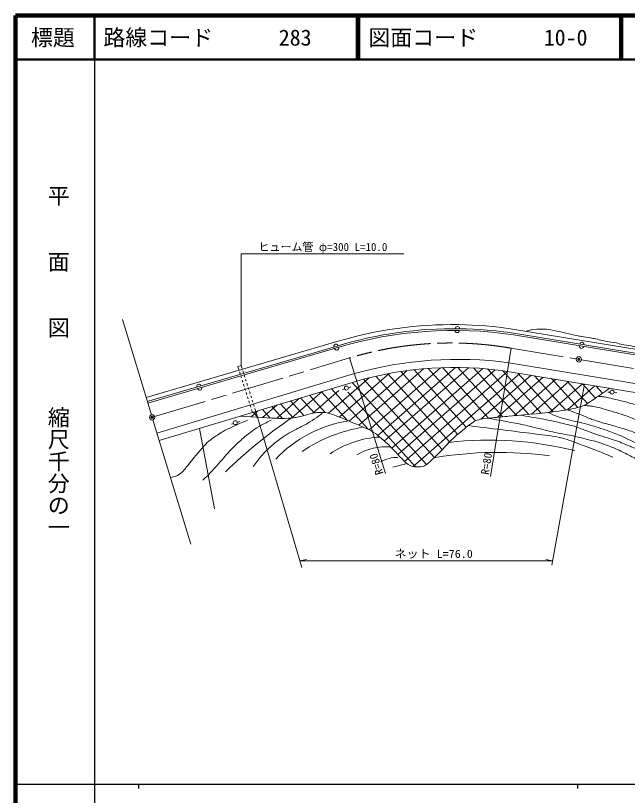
# Model space of a CAD drawing. Units: millimetres, scale not verified. Extents: x 40000 to 680000, y 20000 to 425496.
# Drawn here: x 40000 to 179410, y 202409 to 380000 of the extents above; entities that cross this region are included whole.
import ezdxf
from ezdxf.enums import TextEntityAlignment as Align

# ---------------------------------------------------------------- set-up
doc = ezdxf.new("R2010")
doc.units = ezdxf.units.MM
doc.header["$LTSCALE"] = 1000
doc.header["$PDMODE"] = 32
doc.header["$PDSIZE"] = 500
doc.linetypes.add('CHAIN', pattern=[18.5, 12, -1.5, 3.5, -1.5])
for name, color, linetype, lineweight in [('M-BGD', 7, 'Continuous', 13), ('M-BMK', 2, 'CHAIN', 13), ('M-STR-HTXT', 7, 'Continuous', 13), ('M-TTL', 2, 'Continuous', 140), ('M-TTL-BAND', 7, 'Continuous', 25), ('M-TTL-LINE', 7, 'Continuous', 50), ('M-TTL-TXT', 7, 'Continuous', 13), ('M-WORK', 1, 'Continuous', 13)]:
    doc.layers.add(name, color=color, linetype=linetype, lineweight=lineweight)
doc.layers.add('M-OTRS', color=6, linetype='Continuous')
doc.styles.add('@ＭＳ ゴシック', font='')
doc.styles.add('ＭＳ ゴシック', font='')
doc.styles.get('@ＭＳ ゴシック').set_extended_font_data('@MS Gothic')
doc.styles.get('ＭＳ ゴシック').set_extended_font_data('MS Gothic')

msp = doc.modelspace()

# ---------------------------------------------------------------- linework, layer by layer
at = {"layer": 'M-BGD'}
for centre in [(168350, 301708), (71108, 288489)]:
    msp.add_circle(centre, 600, dxfattribs=at)
msp.add_point((168350, 301708), dxfattribs=at)
at = {"layer": 'M-BMK'}
for p, q in [((152958, 304248), (167758, 301806)), ((71682, 288662), (116120, 302027)), ((168942, 301610), (185029, 298956))]:
    msp.add_line(p, q, dxfattribs=at)
msp.add_arc((139205, 225744), 79699, 80.06271, 106.83668, dxfattribs=at)
at = {"layer": 'M-OTRS'}
msp.add_point((71108, 288489), dxfattribs=at)
at = {"layer": 'M-STR-HTXT'}
for p, q in [((162165, 254832), (169670, 296083)), ((105250, 254315), (94707, 289844)), ((106290, 256116), (104790, 255866)), ((104790, 255866), (162353, 255866)), ((160853, 256116), (162353, 255866))]:
    msp.add_line(p, q, dxfattribs=at)
msp.add_lwpolyline([(91368, 300302), (91368, 325723), (128450, 325723)], dxfattribs=at)
at = {"layer": 'M-TTL'}
for p, q in [((40000, 380000), (40000, 20000)), ((680000, 380000), (40000, 380000))]:
    msp.add_line(p, q, dxfattribs=at)
at = {"layer": 'M-TTL-BAND'}
for p, q in [((58000, 370000), (58000, 20000)), ((40000, 205000), (579000, 205000)), ((68000, 205000), (68000, 204000)), ((168000, 205000), (168000, 204000))]:
    msp.add_line(p, q, dxfattribs=at)
at = {"layer": 'M-TTL-LINE'}
for p, q in [((58000, 380000), (58000, 370000)), ((117750, 380000), (117750, 370000)), ((118250, 380000), (118250, 370000)), ((177750, 380000), (177750, 370000)), ((178250, 380000), (178250, 370000)), ((40000, 370000), (680000, 370000))]:
    msp.add_line(p, q, dxfattribs=at)
at = {"layer": 'M-WORK'}
for p, q in [((64327, 310752), (70933, 289063)), ((153256, 308606), (185751, 303245)), ((153448, 307274), (185538, 301979)), ((153529, 307672), (185606, 302379)), ((69723, 293036), (113221, 305757)), ((70007, 292105), (113494, 304823)), ((70123, 291722), (113650, 304452)), ((148239, 275072), (152958, 304248)), ((124300, 275748), (116120, 302027)), ((90658, 300076), (91368, 300302)), ((91368, 300302), (91593, 299598)), ((152424, 300942), (184495, 295650)), ((72189, 284938), (117224, 298482)), ((90881, 299377), (90658, 300076)), ((91186, 298425), (91033, 298901)), ((91745, 299121), (91897, 298645)), ((125159, 298506), (113764, 288574)), ((129195, 299149), (115995, 287644)), ((132956, 299565), (118213, 286716)), ((136790, 299808), (120574, 285675)), ((140259, 299873), (122505, 284399)), ((143186, 299814), (124014, 283105)), ((124843, 298446), (138902, 282947)), ((146487, 299620), (125720, 281520)), ((149249, 299355), (127096, 280048)), ((127767, 298945), (140749, 284633)), ((152106, 298981), (128585, 278481)), ((154915, 298518), (130600, 277325)), ((130816, 299350), (142694, 286255)), ((133981, 299647), (144821, 287697)), ((137299, 299827), (147745, 288310)), ((140806, 299870), (150997, 288635)), ((144302, 299763), (154130, 288928)), ((147533, 299531), (156919, 289183)), ((150935, 299147), (159733, 289447)), ((152106, 298981), (184178, 293689)), ((154432, 298597), (162466, 289740)), ((72710, 283228), (117744, 296772)), ((91490, 297472), (91338, 297948)), ((91794, 296519), (91642, 296996)), ((92049, 298169), (92201, 297692)), ((92353, 297216), (92505, 296740)), ((120532, 297510), (111291, 289455)), ((119290, 297194), (135444, 279384)), ((122085, 297875), (137229, 281180)), ((157516, 298089), (146024, 288073)), ((160250, 297637), (149789, 288520)), ((163119, 297164), (153615, 288881)), ((166062, 296678), (157527, 289239)), ((158244, 297968), (165305, 290184)), ((162135, 297326), (168090, 290761)), ((165668, 296743), (170288, 291650)), ((92098, 295567), (91946, 296043)), ((92402, 294614), (92250, 295090)), ((92657, 296264), (92809, 295787)), ((92961, 295311), (93114, 294835)), ((111968, 295035), (120365, 285777)), ((114512, 294830), (114976, 294978)), ((115823, 295250), (116415, 295439)), ((116706, 296460), (133657, 277772)), ((169166, 296166), (161684, 289645)), ((172024, 295695), (165798, 290268)), ((169166, 296166), (172132, 292897)), ((172183, 295668), (173707, 293988)), ((92707, 293662), (92554, 294138)), ((93011, 292709), (92859, 293185)), ((93266, 294358), (93418, 293882)), ((93570, 293406), (93722, 292929)), ((109841, 294395), (102929, 288371)), ((106986, 293536), (110540, 289618)), ((113637, 294606), (107697, 289430)), ((109702, 294353), (115660, 287785)), ((115716, 294245), (131133, 277248)), ((174982, 294277), (175467, 294232)), ((176353, 294151), (176972, 294094)), ((93315, 291756), (93163, 292233)), ((93619, 290804), (93467, 291280)), ((93874, 292453), (94026, 291977)), ((94178, 291501), (94330, 291024)), ((99511, 291288), (96264, 288458)), ((104641, 292831), (99416, 288277)), ((100377, 291549), (103234, 288400)), ((102656, 292234), (105673, 288908)), ((104944, 292922), (108041, 289508)), ((95227, 290000), (93647, 288623)), ((93994, 289629), (93771, 290327)), ((94164, 289680), (95213, 288523)), ((94482, 290548), (94707, 289844)), ((96224, 290300), (97988, 288355)), ((98355, 290941), (100788, 288258)), ((71282, 287915), (79897, 259630)), ((85342, 267669), (81886, 285988)), ((89195, 286947), (89658, 287095)), ((90506, 287367), (91098, 287556)), ((129237, 277959), (125934, 277128))]:
    msp.add_line(p, q, dxfattribs=at)
for centre in [(115379, 295178), (175916, 294259), (90061, 287295)]:
    msp.add_circle(centre, 450, dxfattribs=at)
for centre, radius, start, end in [((139550, 218284), 91350, 89.13778, 106.75133), ((140698, 308691), 500, 359.71815, 179.18462), ((139632, 218703), 90930, 81.38316, 89.18579), ((139823, 217349), 91350, 89.13778, 106.75133), ((139824, 217371), 90930, 81.38316, 106.72954), ((140616, 308295), 500, 179.44537, 359.55633), ((139906, 217768), 90930, 81.38316, 89.18579), ((169033, 305113), 500, 350.63059, 170.63059), ((113015, 304682), 500, 16.3016, 196.3016), ((113170, 304311), 500, 196.3016, 16.3016), ((168987, 304710), 500, 170.63059, 350.63059), ((140817, 213958), 87756, 82.39996, 105.59631), ((140056, 218064), 81809, 81.52972, 105.82689), ((81764, 295543), 500, 16.3016, 196.3016), ((81956, 295183), 500, 196.3016, 16.3016), ((162671, 199679), 106949, 123.9797, 134.41139), ((120356, 258909), 29133, 98.84907, 136.34771), ((124815, 251800), 34916, 99.16054, 123.96997), ((124209, 261774), 22286, 93.15723, 124.17438), ((147821, 201910), 81405, 76.08709, 96.4153), ((124590, 268117), 13696, 86.3555, 120.06), ((126916, 271802), 7567, 88.53531, 119.24949), ((150031, 191275), 89246, 82.52705, 99.45993)]:
    msp.add_arc(centre, radius, start, end, dxfattribs=at)
for points, knots in [([(156392, 308089), (156578, 308179), (157169, 308375), (157371, 308414), (157718, 308480), (158771, 308604), (159123, 308612), (159593, 308624), (161004, 308569), (161470, 308513), (161945, 308456), (163349, 308151), (163817, 308050), (164724, 307854), (167435, 307208), (168345, 307026), (168989, 306897), (170940, 306621), (171585, 306497), (172144, 306389), (173803, 305980), (174361, 305869), (174867, 305768), (176401, 305544), (176906, 305439), (177162, 305386), (177906, 305127), (178162, 305075), (178562, 304995), (179776, 304840), (180179, 304778), (180899, 304668), (183058, 304309), (183781, 304216), (184401, 304137), (186269, 303994), (186888, 303919), (187188, 303882), (188075, 303683), (188376, 303654), (189055, 303590), (191099, 303484), (191780, 303456), (192692, 303418), (195429, 303346), (196342, 303324), (197314, 303300), (200229, 303248), (201201, 303224), (202397, 303195), (205988, 303111), (207184, 303059), (207522, 303045), (208534, 302942), (208869, 302894), (208991, 302877), (209355, 302795), (209461, 302733), (209520, 302699), (209601, 302648), (209695, 302585)], [0, 0, 0, 0, 1, 1, 1, 2, 2, 2, 3, 3, 3, 4, 4, 4, 5, 5, 5, 6, 6, 6, 7, 7, 7, 8, 8, 8, 9, 9, 9, 10, 10, 10, 11, 11, 11, 12, 12, 12, 13, 13, 13, 14, 14, 14, 15, 15, 15, 16, 16, 16, 17, 17, 17, 18, 18, 18, 19, 19, 19, 20, 20, 20, 20]), ([(175345, 295147), (174758, 294722), (172979, 293473), (172379, 293067), (171830, 292694), (170201, 291535), (169603, 291249), (169112, 291014), (167524, 290599), (166991, 290488), (166014, 290286), (163057, 289805), (162066, 289688), (160127, 289460), (154292, 288949), (152348, 288763), (151502, 288682), (148960, 288445), (148115, 288352), (147677, 288304), (146363, 288149), (145933, 288055), (145639, 287990), (144774, 287707), (144512, 287559), (144098, 287326), (142958, 286468), (142588, 286171), (141934, 285644), (140004, 284019), (139395, 283440), (138726, 282805), (136857, 280758), (136202, 280109), (135728, 279638), (134261, 278271), (133749, 277841), (133615, 277728), (133154, 277454), (132985, 277402), (132736, 277325), (131957, 277202), (131696, 277204), (131399, 277205), (130502, 277312), (130222, 277415), (129911, 277530), (129045, 278050), (128801, 278274), (128067, 278949), (126077, 281190), (125360, 281884), (124786, 282441), (122981, 284027), (122353, 284522), (122007, 284794), (120897, 285518), (120502, 285712), (119597, 286155), (116802, 287305), (115874, 287695), (115163, 287994), (113029, 288891), (112304, 289156), (111981, 289274), (110984, 289551), (110645, 289605), (110377, 289648), (109561, 289649), (109290, 289638), (109037, 289629), (108281, 289557), (108034, 289506), (107532, 289404), (106051, 289001), (105555, 288878), (105225, 288796), (104236, 288542), (103902, 288482), (103653, 288436), (102898, 288364), (102646, 288349), (102111, 288318), (100504, 288226), (99968, 288250), (98296, 288325), (94161, 288582), (91195, 288787)], [0, 0, 0, 0, 1, 1, 1, 2, 2, 2, 3, 3, 3, 4, 4, 4, 5, 5, 5, 6, 6, 6, 7, 7, 7, 8, 8, 8, 9, 9, 9, 10, 10, 10, 11, 11, 11, 12, 12, 12, 13, 13, 13, 14, 14, 14, 15, 15, 15, 16, 16, 16, 17, 17, 17, 18, 18, 18, 19, 19, 19, 20, 20, 20, 21, 21, 21, 22, 22, 22, 23, 23, 23, 24, 24, 24, 25, 25, 25, 26, 26, 26, 27, 27, 27, 28, 28, 28, 29, 29, 29, 29]), ([(188270, 291089), (188145, 290979), (187702, 290735), (187543, 290689), (187307, 290620), (186570, 290530), (186324, 290520), (186056, 290509), (185248, 290534), (184985, 290584), (184009, 290770), (181110, 291460), (180145, 291694), (179787, 291781), (178731, 292101), (178374, 292190), (177975, 292289), (176768, 292545), (176367, 292638), (176036, 292715), (175048, 292971), (174715, 293040), (174476, 293089), (173753, 293203), (173510, 293229), (173333, 293247), (173050, 293274), (172724, 293304)], [0, 0, 0, 0, 1, 1, 1, 2, 2, 2, 3, 3, 3, 4, 4, 4, 5, 5, 5, 6, 6, 6, 7, 7, 7, 8, 8, 8, 9, 9, 9, 9]), ([(202029, 284310), (201361, 283962), (199297, 283039), (198593, 282772), (197801, 282472), (195372, 281723), (194560, 281483), (194188, 281373), (193061, 281068), (192676, 281020), (192204, 280962), (190772, 280949), (190296, 280954), (189608, 280962), (187544, 281021), (186859, 281086), (186375, 281132), (184927, 281359), (184465, 281508), (183560, 281800), (180931, 282910), (180056, 283283), (179632, 283463), (178398, 284093), (177974, 284274), (177419, 284510), (175732, 285163), (175164, 285365), (174430, 285626), (172208, 286359), (171462, 286588), (170978, 286736), (169509, 287130), (169016, 287249), (168471, 287381), (166816, 287701), (166273, 287844), (165658, 288006), (163825, 288541), (163232, 288769), (162856, 288914), (162060, 289271), (161341, 289609)], [0, 0, 0, 0, 1, 1, 1, 2, 2, 2, 3, 3, 3, 4, 4, 4, 5, 5, 5, 6, 6, 6, 7, 7, 7, 8, 8, 8, 9, 9, 9, 10, 10, 10, 11, 11, 11, 12, 12, 12, 13, 13, 13, 14, 14, 14, 14]), ([(199701, 285461), (198984, 285171), (196804, 284372), (196069, 284129), (195396, 283907), (193351, 283315), (192665, 283137), (192198, 283016), (190784, 282713), (190308, 282637), (190009, 282589), (189101, 282516), (188797, 282519), (188485, 282521), (187544, 282588), (187239, 282660), (186604, 282811), (184732, 283395), (184123, 283628), (183337, 283929), (181053, 285009), (180274, 285328), (179923, 285472), (178842, 285828), (178480, 285942), (178105, 286060), (176969, 286378), (176591, 286485), (176020, 286647), (174303, 287118), (173734, 287288), (173193, 287449), (171574, 287946), (171043, 288138), (170709, 288258), (169742, 288711), (169414, 288846), (169086, 288981), (168094, 289362), (167761, 289484), (167357, 289631), (166336, 289994), (165634, 290240)], [0, 0, 0, 0, 1, 1, 1, 2, 2, 2, 3, 3, 3, 4, 4, 4, 5, 5, 5, 6, 6, 6, 7, 7, 7, 8, 8, 8, 9, 9, 9, 10, 10, 10, 11, 11, 11, 12, 12, 12, 13, 13, 13, 14, 14, 14, 14]), ([(195803, 287402), (195394, 287213), (194125, 286737), (193692, 286611), (193303, 286497), (192106, 286264), (191704, 286205), (191329, 286150), (190195, 286035), (189816, 286040), (189346, 286045), (187942, 286181), (187478, 286252), (186884, 286343), (185110, 286683), (184532, 286847), (183822, 287049), (181744, 287819), (181052, 288075), (180519, 288272), (178943, 288923), (178407, 289114), (178026, 289249), (176859, 289589), (176471, 289704), (175873, 289882), (174075, 290411), (173473, 290577), (173187, 290657), (172323, 290872), (172033, 290932), (171794, 290981), (171071, 291099), (170829, 291121), (170553, 291145), (170067, 291180), (169531, 291217)], [0, 0, 0, 0, 1, 1, 1, 2, 2, 2, 3, 3, 3, 4, 4, 4, 5, 5, 5, 6, 6, 6, 7, 7, 7, 8, 8, 8, 9, 9, 9, 10, 10, 10, 11, 11, 11, 12, 12, 12, 12]), ([(92833, 287842), (91804, 287427), (88768, 286058), (87776, 285562), (87298, 285323), (85937, 284474), (85495, 284173), (85109, 283911), (83972, 283084), (83644, 282752), (82946, 282044), (81030, 279754), (80389, 278994), (80081, 278629), (79203, 277498), (78901, 277129), (78717, 276903), (78170, 276217), (77957, 276019), (77771, 275846), (77142, 275407), (76918, 275287), (76742, 275193), (76168, 275002), (75974, 274957), (75828, 274923), (75560, 274871), (75271, 274819)], [0, 0, 0, 0, 1, 1, 1, 2, 2, 2, 3, 3, 3, 4, 4, 4, 5, 5, 5, 6, 6, 6, 7, 7, 7, 8, 8, 8, 9, 9, 9, 9]), ([(82685, 274169), (83192, 274673), (84680, 276221), (85164, 276747), (85731, 277365), (87373, 279270), (87940, 279887), (88411, 280401), (89855, 281913), (90353, 282400), (90721, 282759), (91875, 283788), (92270, 284118), (92603, 284397), (93634, 285191), (93989, 285440), (94369, 285707), (95536, 286467), (95939, 286697), (96384, 286950), (97753, 287645), (98220, 287853)], [0, 0, 0, 0, 1, 1, 1, 2, 2, 2, 3, 3, 3, 4, 4, 4, 5, 5, 5, 6, 6, 6, 7, 7, 7, 7]), ([(94122, 277278), (94417, 277709), (95362, 278959), (95695, 279360), (96001, 279728), (96972, 280786), (97315, 281119), (97692, 281485), (98874, 282529), (99289, 282852), (99779, 283234), (101309, 284304), (101834, 284637), (102249, 284900), (103548, 285597), (103982, 285827), (104434, 286066), (105825, 286720), (106263, 286983), (107003, 287428), (109166, 288857), (109866, 289363)], [0, 0, 0, 0, 1, 1, 1, 2, 2, 2, 3, 3, 3, 4, 4, 4, 5, 5, 5, 6, 6, 6, 7, 7, 7, 7]), ([(206588, 281504), (205948, 281446), (204041, 281148), (203415, 281008), (203007, 280916), (201812, 280521), (201432, 280347), (200467, 279905), (197653, 278410), (196705, 277934), (196205, 277683), (194707, 276929), (194193, 276711), (193879, 276578), (192906, 276257), (192573, 276182), (192314, 276124), (191517, 276053), (191251, 276050), (190879, 276045), (189760, 276089), (189392, 276142), (188986, 276201), (187786, 276485), (187394, 276605), (186665, 276829), (184496, 277568), (183792, 277861), (183145, 278131), (181277, 279100), (180651, 279415), (180107, 279688), (178490, 280539), (177941, 280803), (177525, 281002), (176256, 281562), (175826, 281728), (175158, 281986), (173141, 282719), (172454, 282918), (171381, 283229), (168123, 284028), (167033, 284273), (166286, 284442), (164020, 284826), (163272, 284987), (162468, 285161), (160072, 285752), (159272, 285946), (158492, 286135), (156160, 286749), (155372, 286905), (153889, 287197), (149938, 287900), (147598, 288293)], [0, 0, 0, 0, 1, 1, 1, 2, 2, 2, 3, 3, 3, 4, 4, 4, 5, 5, 5, 6, 6, 6, 7, 7, 7, 8, 8, 8, 9, 9, 9, 10, 10, 10, 11, 11, 11, 12, 12, 12, 13, 13, 13, 14, 14, 14, 15, 15, 15, 16, 16, 16, 17, 17, 17, 18, 18, 18, 18]), ([(203259, 283043), (202649, 282847), (200835, 282209), (200237, 281980), (199413, 281666), (196977, 280639), (196152, 280328), (195588, 280115), (193872, 279538), (193295, 279360), (192927, 279245), (191808, 278941), (191430, 278864), (191160, 278809), (190336, 278712), (190061, 278699), (189776, 278685), (188917, 278689), (188635, 278732), (188182, 278800), (186838, 279097), (186405, 279246), (185780, 279462), (183979, 280298), (183370, 280552), (182744, 280814), (180857, 281572), (180229, 281827), (179743, 282025), (178288, 282630), (177798, 282819), (177381, 282980), (176121, 283436), (175696, 283574), (175376, 283679), (174398, 283935), (174077, 284037), (173650, 284173), (172382, 284613), (171961, 284764), (171556, 284910), (170351, 285380), (169945, 285525), (169352, 285737), (167574, 286371), (166970, 286549), (166316, 286742), (164330, 287226), (163665, 287376), (162829, 287564), (160310, 288084), (159467, 288235), (158592, 288392), (156590, 288726), (154905, 288999)], [0, 0, 0, 0, 1, 1, 1, 2, 2, 2, 3, 3, 3, 4, 4, 4, 5, 5, 5, 6, 6, 6, 7, 7, 7, 8, 8, 8, 9, 9, 9, 10, 10, 10, 11, 11, 11, 12, 12, 12, 13, 13, 13, 14, 14, 14, 15, 15, 15, 16, 16, 16, 17, 17, 17, 18, 18, 18, 18]), ([(176070, 279452), (175408, 279742), (173405, 280575), (172732, 280840), (171890, 281171), (169347, 282111), (168501, 282427), (168019, 282606), (166575, 283155), (166088, 283319), (165729, 283440), (164637, 283758), (164270, 283848), (163883, 283943), (162713, 284187), (162320, 284245), (161404, 284379), (158644, 284692), (157725, 284806), (154935, 285155), (147394, 286104), (143191, 286635)], [0, 0, 0, 0, 1, 1, 1, 2, 2, 2, 3, 3, 3, 4, 4, 4, 5, 5, 5, 6, 6, 6, 7, 7, 7, 7])]:
    msp.add_open_spline(points, degree=3, knots=knots, dxfattribs=at)

# ---------------------------------------------------------------- texts
at = {"layer": 'M-STR-HTXT', "style": 'ＭＳ ゴシック'}
msp.add_text('ヒューム管 φ=300 L=10.0', height=1833, dxfattribs=at).set_placement((110031, 325841), align=Align.BOTTOM_CENTER)
at = {"layer": 'M-STR-HTXT', "style": 'ＭＳ ゴシック', "width": 1.1}
msp.add_text('ネット L=76.0', height=1833, dxfattribs=at).set_placement((135257, 255957), align=Align.BOTTOM_CENTER)
at = {"layer": 'M-TTL-BAND', "style": '@ＭＳ ゴシック'}
for s, p in [('平\u3000\u3000面\u3000\u3000図', (49777, 306475)), ('縮尺千分の一', (49777, 261030))]:
    msp.add_text(s, height=3666, rotation=270, dxfattribs=at).set_placement(p, align=Align.MIDDLE_RIGHT)
at = {"layer": 'M-TTL-TXT', "style": 'ＭＳ ゴシック'}
msp.add_text('標題', height=3666, dxfattribs=at).set_placement((48500, 375000), align=Align.MIDDLE_CENTER)
for s, p in [('路線コード      283', (60000, 375000)), ('図面コード      10-0', (120380, 375000))]:
    msp.add_text(s, height=3666, dxfattribs=at).set_placement(p, align=Align.MIDDLE_LEFT)
at = {"layer": 'M-WORK', "style": 'ＭＳ ゴシック'}
for rotation, p in [(107.698, (123590, 278290)), (80.998, (148734, 277732))]:
    msp.add_text('R=80', height=1833, rotation=rotation, dxfattribs=at).set_placement(p, align=Align.BOTTOM_CENTER)

doc.saveas('drawing.dxf')
